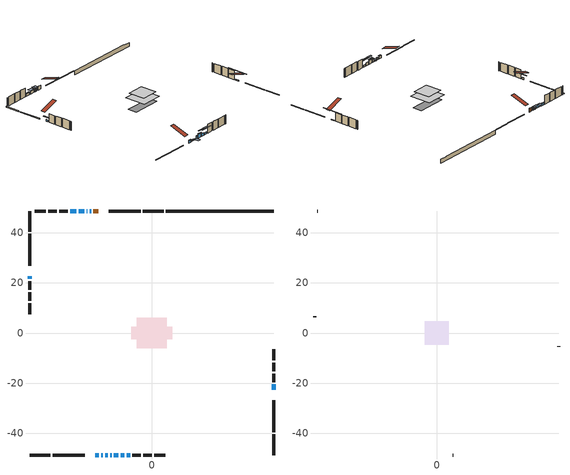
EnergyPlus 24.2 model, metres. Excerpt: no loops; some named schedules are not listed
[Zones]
conditioned space
 floor adiabatic (AdiabaticFloorConstruction): -6.02,-6.02 -6.02,6.02 6.02,6.02 6.02,-6.02 z2.93
 floor foundation (Slab1 construction): -8.21,-2.56 -8.21,2.56 8.21,2.56 8.21,-2.56 z-1.85
 wall outside (RimJoist1 construction): 4.77,48.8 -3.5,48.8 / -48.8,-48.8 -40.53,-48.8 / -48.8,48.8 -48.8,40.53 / 48.8,-48.8 48.8,-40.53 z0.49:0.79
 wall outside (RimJoist2 construction): -4.43,48.8 -17.14,48.8 / -39.6,-48.8 -26.88,-48.8 / -48.8,39.6 -48.8,26.88 / 48.8,-39.6 48.8,-26.88 z0.49:0.79
 wall outside (AdiabaticWallConstruction 1): -21.42,48.8 -23.33,48.8 z0.49:2.52
 wall outside (AdiabaticWallConstruction): -24.26,48.8 -24.82,48.8 / -25.74,48.8 -25.97,48.8 / -16.64,-48.8 -16.08,-48.8 z0.49:2.17; -22.61,-48.8 -21.21,-48.8 z0.49:1.89; -20.28,-48.8 -19.52,-48.8 z0.49:1.33; 48.8,-22.61 48.8,-20.57 / -18.59,-48.8 -17.57,-48.8 z0.49:0.9; -26.9,48.8 -29.26,48.8 z0.49:2.09; -15.16,-48.8 -13.33,-48.8 z0.49:2.52; -12.4,-48.8 -11,-48.8 z0.49:2.01; -10.07,-48.8 -8.68,-48.8 z0.49:1.58; -48.8,22.61 -48.8,21.61 z0.49:1.53; -30.19,48.8 -32.63,48.8 z0.49:1.71
 wall outside (Wall1 construction): -33.56,48.8 -37,48.8 / -7.75,-48.8 -4.3,-48.8 / -48.8,20.68 -48.8,17.24 / 48.8,-19.65 48.8,-16.2 z0.49:5.37
 wall outside (Wall2 construction): -37.93,48.8 -41.39,48.8 / -3.38,-48.8 0.08,-48.8 / -48.8,16.31 -48.8,12.85 / 48.8,-15.27 48.8,-11.81 z0.49:5.37
 wall outside (Wall3 construction): -42.32,48.8 -46.7,48.8 / 1.01,-48.8 5.39,-48.8 / -48.8,11.93 -48.8,7.54 / 48.8,-10.89 48.8,-6.5 z0.49:5.37
 wall foundation (FoundationWall1 construction): 5.7,48.8,-1.85 5.7,48.8,0.49 44.49,48.8,0.49 44.49,48.8,0.2 48.8,48.8,0.2 48.8,48.8,-1.85
 window (WindowConstruction 8): -24.26,48.8 -24.81,48.8 z0.49:2.17
 window (WindowConstruction 6): -22.6,-48.8 -21.21,-48.8 z0.49:1.89
 window (WindowConstruction 7): -20.28,-48.8 -19.52,-48.8 z0.49:1.33
 window (WindowConstruction 11): 48.8,-22.6 48.8,-20.57 z0.49:0.9
 window (WindowConstruction 12): -18.59,-48.8 -17.57,-48.8 z0.49:0.9
 window (WindowConstruction 9): -25.74,48.8 -25.97,48.8 z0.49:2.17
 window (WindowConstruction 10): -16.64,-48.8 -16.09,-48.8 z0.49:2.17
 window (WindowConstruction): -26.9,48.8 -29.26,48.8 z0.49:2.09
 window (WindowConstruction 1): -15.16,-48.8 -13.33,-48.8 z0.49:2.52
 window (WindowConstruction 2): -12.4,-48.8 -11,-48.8 z0.49:2.01
 window (WindowConstruction 3): -10.07,-48.8 -8.68,-48.8 z0.49:1.58
 window (WindowConstruction 4): -48.8,22.6 -48.8,21.61 z0.49:1.53
 window (WindowConstruction 5): -30.19,48.8 -32.63,48.8 z0.49:1.71
 door (Door): -21.42,48.8 -23.33,48.8 z0.49:2.52
 ceiling adiabatic (AdiabaticFloorConstruction): 6.02,-6.02 6.02,6.02 -6.02,6.02 -6.02,-6.02 z2.93
attic - vented
 floor to conditioned space (Floor1 construction Reversed): -4.72,-4.72 -4.72,4.72 4.72,4.72 4.72,-4.72 z5.37
 wall outside (Wall4 construction): -47.63,48.8 -47.87,48.8 / 6.32,-48.8 6.56,-48.8 / -48.8,6.61 -48.8,6.38 / 48.8,-5.57 48.8,-5.34 z0.49:5.37
 roof outside (Roof1 construction): -20.49,48.8,5.37 -20.49,39.61,8.43 -18.07,39.61,8.43 -18.07,48.8,5.37; -23.53,-48.8,5.37 -23.53,-39.61,8.43 -25.95,-39.61,8.43 -25.95,-48.8,5.37; -48.8,23.53,5.37 -39.61,23.53,8.43 -39.61,25.95,8.43 -48.8,25.95,5.37; 48.8,-23.53,5.37 39.61,-23.53,8.43 39.61,-25.95,8.43 48.8,-25.95,5.37
shading: -25.27,48.8 -23.8,48.8 -23.8,50.32 -25.27,50.32 z2.63; -21.06,-48.8 -22.75,-48.8 -22.75,-49.41 -21.06,-49.41 z2.04; -19.37,-48.8 -20.43,-48.8 -20.43,-49.41 -19.37,-49.41 z1.48; 48.8,-15.69 48.8,-27.48 49.09,-27.48 49.09,-15.69 z5.78; -17.27,-48.8 -18.89,-48.8 -18.89,-51.85 -17.27,-51.85 z1.19; -26.43,48.8 -25.28,48.8 -25.28,50.32 -26.43,50.32 z2.63; -15.99,-48.8 -16.74,-48.8 -16.74,-48.88 -15.99,-48.88 z2.27; -29.56,48.8 -26.6,48.8 -26.6,50.32 -29.56,50.32 z2.39; -12.95,-48.8 -15.54,-48.8 -15.54,-49.26 -12.95,-49.26 z2.9; -8.41,-48.8 -14.99,-48.8 -14.99,-49.41 -8.41,-49.41 z4.6; -6.09,-48.8 -12.66,-48.8 -12.66,-49.41 -6.09,-49.41 z4.17; -48.8,20.09 -48.8,24.13 -49.26,24.13 -49.26,20.09 z3.05; -32.81,48.8 -30.01,48.8 -30.01,49.41 -32.81,49.41 z1.89
[Building]
Building 1: Terrain=Suburbs
[Site:Location]
Montreal Intl AP_QC: Latitude {deg}=45.47; Longitude {deg}=-73.74; Time Zone {hr}=-5; Elevation {m}=36; Keep Site Location Information=Yes
[Site:GroundTemperature:Shallow]
2.07863, -0.316383, -0.508184, 0.628371, 5.19101, 9.73239, 13.6695, 16.1636, 16.3755, 14.347, 10.5102, 6.10817
[Site:WaterMainsTemperature]
Calculation Method=Schedule; Temperature Schedule=mains temperature schedule
[Material] Roughness=Rough; Thermal Absorptance=0.9
Name | Thickness {m} | Conductivity {W/m-K} | Density {kg/m3} | Specific Heat {J/kg-K} | Solar Absorptance | Visible Absorptance
asphalt or fiberglass shingles | 0.00635 | 0.162714 | 1121.4 | 1465.45 | 0.4 | 0.4
ceiling loosefill ins | 0.169333 | 0.0480833 | 16.02 | 1046.75 | 0.7 | 0.7
ceiling stud and cavity | 0.1397 | 0.108384 | 65.682 | 1177.47 | 0.7 | 0.7
concrete 4.0 in. | 0.1016 | 1.803125 | 2242.8 | 837.4 | 0.7 | 0.7
concrete 8.0 in. | 0.2032 | 1.803125 | 2242.8 | 837.4 | 0.7 | 0.7
door material | 0.04445 | 0.053851 | 512.64 | 1214.23 | 0.7 | 0.7
exterior vertical ins | 0.0460229 | 0.029427 | 32.04 | 1214.23 | 0.7 | 0.7
floor covering | 0.0127 | 0.0433444 | 54.468 | 1339.84 | 0.6 | 0.6
floor rigid ins; wall rigid ins 1 | 0.512978 | 0.029427 | 32.04 | 1214.23 | 0.7 | 0.7
floor stud and cavity | 0.1397 | 1.75129 | 37.0049 | 1207.88 | 0.7 | 0.7
furniture material conditioned space 1 | 0.1524 | 0.115458 | 640.8 | 1214.23 | 0.6 | 0.6
gypsum board | 0.0127 | 0.160291 | 801 | 837.4 | 0.6 | 0.6
gypsum board 1 | 0.0127 | 0.160291 | 801 | 837.4 | 0.7 | 0.7
osb sheathing 0.5 in. | 0.0127 | 0.115458 | 512.64 | 1214.23 | 0.7 | 0.7
osb sheathing 0.75 in. | 0.01905 | 0.115458 | 512.64 | 1214.23 | 0.7 | 0.7
osb sheathing 2.0 in. | 0.0508 | 0.115458 | 512.64 | 1214.23 | 0.7 | 0.7
rim joist rigid ins; wall rigid ins | 0.051816 | 0.029427 | 32.04 | 1214.23 | 0.7 | 0.7
rim joist stud and cavity | 0.0508 | 0.0451784 | 125.044 | 1163.47 | 0.6 | 0.6
rim joist stud and cavity 1 | 0.0508 | 0.254006 | 125.044 | 1163.47 | 0.6 | 0.6
wall stud and cavity | 0.1397 | 0.17323 | 139.0536 | 1170.24 | 0.7 | 0.7
wall stud and cavity 1 | 0.1397 | 0.227335 | 139.0536 | 1170.24 | 0.7 | 0.7
wall stud and cavity 2 | 0.1397 | 0.252675 | 139.0536 | 1170.24 | 0.7 | 0.7
wall stud and cavity 3 | 0.0889 | 6.9971 | 50.32683 | 1063.81 | 0.6 | 0.6
wall stud and cavity 4 | 0.0889 | 0.380278 | 52.3479 | 1209.89 | 0.7 | 0.7
wall stud and cavity 5 | 0.0889 | 0.391764 | 83.0341 | 1211.67 | 0.7 | 0.7
wood siding | 0.0254 | 0.102417 | 544.68 | 1172.36 | 0.4 | 0.4
wood siding 1 | 0.00254 | 0.102417 | 544.68 | 1172.36 | 0.4 | 0.4
wood siding 2; wood siding 3; wood siding 4 | 0.0254 | 0.102417 | 544.68 | 1172.36 | 0.7 | 0.7
[WindowMaterial:SimpleGlazingSystem]
Name | U-Factor {W/m2-K} | Solar Heat Gain Coefficient
WindowMaterial | 2.17978 | 0.65
WindowMaterial 1 | 2.55169 | 0.56
WindowMaterial 10 | 2.03216 | 0.58
WindowMaterial 11 | 3.12517 | 0.41
WindowMaterial 2 | 2.04067 | 0.58
WindowMaterial 3 | 2.0702 | 0.56
WindowMaterial 4 | 2.10711 | 0.53
WindowMaterial 5 | 3.09565 | 0.56
WindowMaterial 6 | 3.08543 | 0.59
WindowMaterial 7 | 3.12687 | 0.48
WindowMaterial 8 | 2.86625 | 0.58
WindowMaterial 9 | 3.068959 | 0.45
[Construction]
AdiabaticFloorConstruction: floor stud and cavity, floor rigid ins, osb sheathing 0.75 in., floor covering
AdiabaticWallConstruction: wood siding 3, wall rigid ins 1, wall stud and cavity 4, gypsum board
AdiabaticWallConstruction 1: wood siding 4, wall rigid ins 1, wall stud and cavity 4, gypsum board
Door: door material
Floor1 construction Reversed: gypsum board, ceiling stud and cavity, ceiling loosefill ins
FoundationWall1 construction: concrete 8.0 in., gypsum board 1
furniture construction conditioned space 1: furniture material conditioned space 1
PartitionWallConstruction: gypsum board, wall stud and cavity 5, gypsum board
RimJoist1 construction: wood siding 2, osb sheathing 2.0 in., rim joist stud and cavity
RimJoist2 construction: wood siding 2, rim joist rigid ins, osb sheathing 2.0 in., rim joist stud and cavity 1
Roof1 construction: asphalt or fiberglass shingles
Slab1 construction: concrete 4.0 in.
Wall1 construction: wood siding, wall rigid ins, osb sheathing 0.5 in., wall stud and cavity, gypsum board
Wall2 construction: wood siding, wall rigid ins, osb sheathing 0.5 in., wall stud and cavity 1, gypsum board
Wall3 construction: wood siding, wall rigid ins, osb sheathing 0.5 in., wall stud and cavity 2, gypsum board
Wall4 construction: wood siding 1, wall stud and cavity 3
WindowConstruction: WindowMaterial
WindowConstruction 1: WindowMaterial 1
WindowConstruction 10: WindowMaterial 10
WindowConstruction 11; WindowConstruction 12: WindowMaterial 11
WindowConstruction 2: WindowMaterial 2
WindowConstruction 3: WindowMaterial 3
WindowConstruction 4: WindowMaterial 4
WindowConstruction 5: WindowMaterial 5
WindowConstruction 6: WindowMaterial 6
WindowConstruction 7: WindowMaterial 7
WindowConstruction 8: WindowMaterial 8
WindowConstruction 9: WindowMaterial 9
[Zone] Multiplier=1; Part of Total Floor Area=Yes
Name | Volume {m3}
attic - vented | 44.2223
conditioned space | 548.4
[Space]
Name | Zone | Volume {m3}
attic - vented 1 | attic - vented | 44.2223
conditioned space 1 | conditioned space | 548.4
[ZoneInfiltration:EffectiveLeakageArea]
infil attic - vented 1: Zone or Space=attic - vented 1; Schedule=Always On Discrete; Effective Air Leakage Area {cm2}=3558.4; Stack Coefficient=0.000552065; Wind Coefficient=1.58751e-05
[ZoneMixing]
whole house fan mix: Zone or Space=attic - vented; Schedule=Always On Continuous; Design Flow Rate Calculation Method=Flow/Zone; Design Flow Rate {m3/s}=0; Source Zone or Space=conditioned space
[SurfaceProperty:ExposedFoundationPerimeter]
Slab1: Exposed Perimeter Calculation Method=TotalExposedPerimeter; Total Exposed Perimeter {m}=43.098
[InternalMass] Zone or ZoneList=conditioned space; Space or SpaceList=conditioned space 1
Name | Construction | Surface Area {m2}
furniture mass conditioned space 1 | furniture construction conditioned space 1 | 91.5998
partition wall mass | PartitionWallConstruction | 228.999
[Lights]
interior lighting: Zone or ZoneList or Space or SpaceList=conditioned space 1; Schedule=interior lighting schedule; Design Level Calculation Method=LightingLevel; Lighting Level {W}=343.2; Return Air Fraction=0; Fraction Radiant=0.6; Fraction Visible=0.2; Fraction Replaceable=1
[People]
occupants: Zone or ZoneList or Space or SpaceList=conditioned space 1; Number of People Schedule=occupants schedule; Number of People Calculation Method=People; Number of People=3; Fraction Radiant=0.314171; Sensible Heat Fraction=0.56303; Activity Level Schedule=occupants activity schedule; Carbon Dioxide Generation Rate {m3/s-W}=0; Enable ASHRAE 55 Comfort Warnings=No; Mean Radiant Temperature Calculation Type=EnclosureAveraged
[ElectricEquipment] Zone or ZoneList or Space or SpaceList=conditioned space 1; Design Level Calculation Method=EquipmentLevel
Name | Schedule | Design Level {W} | Fraction Latent | Fraction Radiant | Fraction Lost
clothes dryer | clothes dryer schedule | 140.772 | 0.015 | 0.081 | 0.85
clothes washer | clothes washer schedule | 32.1985 | 0.03 | 0.162 | 0.7
cooking range | cooking range schedule | 215.147 | 0.08 | 0.432 | 0.2
dishwasher | dishwasher schedule | 66.8632 | 0.3 | 0.18 | 0.4
fridge | fridge schedule | 72.9452 | 0 | 0.6 | 0
mech vent bath fan 0 | mech vent bath fan 0 schedule | 50.2 | 0 | 0 | 1
mech vent house fan | mech vent house fan schedule | 21.57 | 0 | 0 | 0.5
mech vent house fan cfis | mech vent house fan cfis schedule | 0 | 0 | 0 | 0
mech vent range fan 0 | mech vent range fan 0 schedule | 57 | 0 | 0 | 1
misc plug loads | misc plug loads schedule | 494.7 | 0.045 | 0.513 | 0.1
whole house fan | Always On Discrete | 0 | 0 | 0 | 1
[OtherEquipment] Zone or ZoneList or Space or SpaceList=conditioned space 1; Design Level Calculation Method=EquipmentLevel
Name | Fuel Type | Schedule | Design Level {W} | Fraction Latent | Fraction Radiant | Fraction Lost
clothes dryer 1 | Electricity | clothes dryer schedule | 0 | 0.015 | 0.081 | 0.85
cooking range 1 | Electricity | cooking range schedule | 0 | 0.08 | 0.432 | 0.2
general water use latent | None | general water use schedule | 62.594 | 1 | 0 | 0
general water use sensible | None | general water use schedule | -61.6891 | 0 | 0.6 | 0
mech vent house fan latent load | None | Always On Discrete | 0 | 1 | 0 | 0
mech vent house fan sensible load | None | Always On Discrete | 0 | 0 | 0 | 0
water heater energy adjustment1 | NaturalGas | Always On Discrete | 0.01 | 0 | 0 | 1
[ZoneInfiltration:DesignFlowRate] Zone or ZoneList or Space or SpaceList=conditioned space 1; Schedule=Always On Discrete; Design Flow Rate Calculation Method=Flow/Zone; Design Flow Rate {m3/s}=0
infil flow; natural vent flow; whole house fan flow
[Foundation:Kiva]
Foundation Kiva 1: Initial Indoor Air Temperature {C}=18; Wall Height Above Grade {m}=0.489996; Wall Depth Below Slab {m}=0.2032; Custom Block Material Name 1=exterior vertical ins; Custom Block Depth 1 {m}=2.34001; Custom Block X Position 1 {m}=0.2159; Custom Block Z Position 1 {m}=0
[Foundation:Kiva:Settings]
Soil Conductivity {W/m-K}=0.849921; Soil Density {kg/m3}=1842.3; Soil Specific Heat {J/kg-K}=418.7; Ground Solar Absorptivity=0.9; Ground Thermal Absorptivity=0.9; Ground Surface Roughness {m}=0.03; Far-Field Width {m}=40; Deep-Ground Boundary Condition=ZeroFlux; Deep-Ground Depth {m}=40; Minimum Cell Dimension {m}=0.2; Maximum Cell Growth Coefficient=3; Simulation Timestep=Timestep
[Exterior:Lights]
exterior lighting: Schedule=exterior lighting schedule; Design Level {W}=75.6
[Schedule:Constant]
Name | Hourly Value
Always On Continuous; mech vent house fan schedule; mech vent house fan cfis schedule; Always On Discrete | 1
occupants activity schedule | 117.228
fridge schedule | 0
[Schedule:Week:Daily]
interior lighting schedule Week Rule - Jan1-Jan27: interior lighting schedule day, interior lighting schedule day, interior lighting schedule day, interior lighting schedule day, interior lighting schedule day, interior lighting schedule day, interior lighting schedule day, interior lighting schedule default day, interior lighting schedule default day, interior lighting schedule default day, interior lighting schedule default day, interior lighting schedule default day
interior lighting schedule Week Rule - Jan28-Feb3: interior lighting schedule day, interior lighting schedule day, interior lighting schedule day, interior lighting schedule day, interior lighting schedule day 1, interior lighting schedule day 1, interior lighting schedule day 1, interior lighting schedule default day, interior lighting schedule default day, interior lighting schedule default day, interior lighting schedule default day, interior lighting schedule default day
interior lighting schedule Week Rule - Feb4-Feb24: interior lighting schedule day 1, interior lighting schedule day 1, interior lighting schedule day 1, interior lighting schedule day 1, interior lighting schedule day 1, interior lighting schedule day 1, interior lighting schedule day 1, interior lighting schedule default day, interior lighting schedule default day, interior lighting schedule default day, interior lighting schedule default day, interior lighting schedule default day
interior lighting schedule Week Rule - Feb25-Mar3: interior lighting schedule day 1, interior lighting schedule day 1, interior lighting schedule day 1, interior lighting schedule day 1, interior lighting schedule day 2, interior lighting schedule day 2, interior lighting schedule day 2, interior lighting schedule default day, interior lighting schedule default day, interior lighting schedule default day, interior lighting schedule default day, interior lighting schedule default day
interior lighting schedule Week Rule - Mar4-Mar31: interior lighting schedule day 2, interior lighting schedule day 2, interior lighting schedule day 2, interior lighting schedule day 2, interior lighting schedule day 2, interior lighting schedule day 2, interior lighting schedule day 2, interior lighting schedule default day, interior lighting schedule default day, interior lighting schedule default day, interior lighting schedule default day, interior lighting schedule default day
interior lighting schedule Week Rule - Apr1-Apr28: interior lighting schedule day 3, interior lighting schedule day 3, interior lighting schedule day 3, interior lighting schedule day 3, interior lighting schedule day 3, interior lighting schedule day 3, interior lighting schedule day 3, interior lighting schedule default day, interior lighting schedule default day, interior lighting schedule default day, interior lighting schedule default day, interior lighting schedule default day
interior lighting schedule Week Rule - Apr29-May5: interior lighting schedule day 3, interior lighting schedule day 3, interior lighting schedule day 4, interior lighting schedule day 4, interior lighting schedule day 4, interior lighting schedule day 4, interior lighting schedule day 4, interior lighting schedule default day, interior lighting schedule default day, interior lighting schedule default day, interior lighting schedule default day, interior lighting schedule default day
interior lighting schedule Week Rule - May6-May26: interior lighting schedule day 4, interior lighting schedule day 4, interior lighting schedule day 4, interior lighting schedule day 4, interior lighting schedule day 4, interior lighting schedule day 4, interior lighting schedule day 4, interior lighting schedule default day, interior lighting schedule default day, interior lighting schedule default day, interior lighting schedule default day, interior lighting schedule default day
interior lighting schedule Week Rule - May27-Jun2: interior lighting schedule day 4, interior lighting schedule day 4, interior lighting schedule day 4, interior lighting schedule day 4, interior lighting schedule day 4, interior lighting schedule day 5, interior lighting schedule day 5, interior lighting schedule default day, interior lighting schedule default day, interior lighting schedule default day, interior lighting schedule default day, interior lighting schedule default day
interior lighting schedule Week Rule - Jun3-Jun30: interior lighting schedule day 5, interior lighting schedule day 5, interior lighting schedule day 5, interior lighting schedule day 5, interior lighting schedule day 5, interior lighting schedule day 5, interior lighting schedule day 5, interior lighting schedule default day, interior lighting schedule default day, interior lighting schedule default day, interior lighting schedule default day, interior lighting schedule default day
interior lighting schedule Week Rule - Jul1-Jul28: interior lighting schedule day 6, interior lighting schedule day 6, interior lighting schedule day 6, interior lighting schedule day 6, interior lighting schedule day 6, interior lighting schedule day 6, interior lighting schedule day 6, interior lighting schedule default day, interior lighting schedule default day, interior lighting schedule default day, interior lighting schedule default day, interior lighting schedule default day
interior lighting schedule Week Rule - Jul29-Aug4: interior lighting schedule day 6, interior lighting schedule day 6, interior lighting schedule day 6, interior lighting schedule day 7, interior lighting schedule day 7, interior lighting schedule day 7, interior lighting schedule day 7, interior lighting schedule default day, interior lighting schedule default day, interior lighting schedule default day, interior lighting schedule default day, interior lighting schedule default day
interior lighting schedule Week Rule - Aug5-Aug25: interior lighting schedule day 7, interior lighting schedule day 7, interior lighting schedule day 7, interior lighting schedule day 7, interior lighting schedule day 7, interior lighting schedule day 7, interior lighting schedule day 7, interior lighting schedule default day, interior lighting schedule default day, interior lighting schedule default day, interior lighting schedule default day, interior lighting schedule default day
interior lighting schedule Week Rule - Aug26-Sep1: interior lighting schedule day 7, interior lighting schedule day 7, interior lighting schedule day 7, interior lighting schedule day 7, interior lighting schedule day 7, interior lighting schedule day 7, interior lighting schedule day 8, interior lighting schedule default day, interior lighting schedule default day, interior lighting schedule default day, interior lighting schedule default day, interior lighting schedule default day
interior lighting schedule Week Rule - Sep2-Sep29: interior lighting schedule day 8, interior lighting schedule day 8, interior lighting schedule day 8, interior lighting schedule day 8, interior lighting schedule day 8, interior lighting schedule day 8, interior lighting schedule day 8, interior lighting schedule default day, interior lighting schedule default day, interior lighting schedule default day, interior lighting schedule default day, interior lighting schedule default day
interior lighting schedule Week Rule - Sep30-Oct6: interior lighting schedule day 8, interior lighting schedule day 9, interior lighting schedule day 9, interior lighting schedule day 9, interior lighting schedule day 9, interior lighting schedule day 9, interior lighting schedule day 9, interior lighting schedule default day, interior lighting schedule default day, interior lighting schedule default day, interior lighting schedule default day, interior lighting schedule default day
interior lighting schedule Week Rule - Oct7-Oct27: interior lighting schedule day 9, interior lighting schedule day 9, interior lighting schedule day 9, interior lighting schedule day 9, interior lighting schedule day 9, interior lighting schedule day 9, interior lighting schedule day 9, interior lighting schedule default day, interior lighting schedule default day, interior lighting schedule default day, interior lighting schedule default day, interior lighting schedule default day
interior lighting schedule Week Rule - Oct28-Nov3: interior lighting schedule day 9, interior lighting schedule day 9, interior lighting schedule day 9, interior lighting schedule day 9, interior lighting schedule day 10, interior lighting schedule day 10, interior lighting schedule day 10, interior lighting schedule default day, interior lighting schedule default day, interior lighting schedule default day, interior lighting schedule default day, interior lighting schedule default day
interior lighting schedule Week Rule - Nov4-Nov24: interior lighting schedule day 10, interior lighting schedule day 10, interior lighting schedule day 10, interior lighting schedule day 10, interior lighting schedule day 10, interior lighting schedule day 10, interior lighting schedule day 10, interior lighting schedule default day, interior lighting schedule default day, interior lighting schedule default day, interior lighting schedule default day, interior lighting schedule default day
interior lighting schedule Week Rule - Nov25-Dec1: interior lighting schedule day 10, interior lighting schedule day 10, interior lighting schedule day 10, interior lighting schedule day 10, interior lighting schedule day 10, interior lighting schedule day 10, interior lighting schedule day 11, interior lighting schedule default day, interior lighting schedule default day, interior lighting schedule default day, interior lighting schedule default day, interior lighting schedule default day
interior lighting schedule Week Rule - Dec2-Dec31: interior lighting schedule day 11, interior lighting schedule day 11, interior lighting schedule day 11, interior lighting schedule day 11, interior lighting schedule day 11, interior lighting schedule day 11, interior lighting schedule day 11, interior lighting schedule default day, interior lighting schedule default day, interior lighting schedule default day, interior lighting schedule default day, interior lighting schedule default day
occupants schedule Week Rule - Jan1-Dec31: occupants schedule day, occupants schedule day, occupants schedule day, occupants schedule day, occupants schedule day, occupants schedule day, occupants schedule day, occupants schedule default day, occupants schedule default day, occupants schedule default day, occupants schedule default day, occupants schedule default day
clothes dryer schedule Week Rule - Jan1-Dec31: clothes dryer schedule day, clothes dryer schedule day, clothes dryer schedule day, clothes dryer schedule day, clothes dryer schedule day, clothes dryer schedule day, clothes dryer schedule day, clothes dryer schedule default day, clothes dryer schedule default day, clothes dryer schedule default day, clothes dryer schedule default day, clothes dryer schedule default day
clothes washer schedule Week Rule - Jan1-Dec31: clothes washer schedule day, clothes washer schedule day, clothes washer schedule day, clothes washer schedule day, clothes washer schedule day, clothes washer schedule day, clothes washer schedule day, clothes washer schedule default day, clothes washer schedule default day, clothes washer schedule default day, clothes washer schedule default day, clothes washer schedule default day
cooking range schedule Week Rule - Jan1-Dec31: cooking range schedule day, cooking range schedule day, cooking range schedule day, cooking range schedule day, cooking range schedule day, cooking range schedule day, cooking range schedule day, cooking range schedule default day, cooking range schedule default day, cooking range schedule default day, cooking range schedule default day, cooking range schedule default day
dishwasher schedule Week Rule - Jan1-Dec31: dishwasher schedule day, dishwasher schedule day, dishwasher schedule day, dishwasher schedule day, dishwasher schedule day, dishwasher schedule day, dishwasher schedule day, dishwasher schedule default day, dishwasher schedule default day, dishwasher schedule default day, dishwasher schedule default day, dishwasher schedule default day
mech vent bath fan 0 schedule Week Rule - Jan1-Dec31: mech vent bath fan 0 schedule day, mech vent bath fan 0 schedule day, mech vent bath fan 0 schedule day, mech vent bath fan 0 schedule day, mech vent bath fan 0 schedule day, mech vent bath fan 0 schedule day, mech vent bath fan 0 schedule day, mech vent bath fan 0 schedule default day, mech vent bath fan 0 schedule default day, mech vent bath fan 0 schedule default day, mech vent bath fan 0 schedule default day, mech vent bath fan 0 schedule default day
mech vent range fan 0 schedule Week Rule - Jan1-Dec31: mech vent range fan 0 schedule day, mech vent range fan 0 schedule day, mech vent range fan 0 schedule day, mech vent range fan 0 schedule day, mech vent range fan 0 schedule day, mech vent range fan 0 schedule day, mech vent range fan 0 schedule day, mech vent range fan 0 schedule default day, mech vent range fan 0 schedule default day, mech vent range fan 0 schedule default day, mech vent range fan 0 schedule default day, mech vent range fan 0 schedule default day
misc plug loads schedule Week Rule - Jan1-Dec31: misc plug loads schedule day, misc plug loads schedule day, misc plug loads schedule day, misc plug loads schedule day, misc plug loads schedule day, misc plug loads schedule day, misc plug loads schedule day, misc plug loads schedule default day, misc plug loads schedule default day, misc plug loads schedule default day, misc plug loads schedule default day, misc plug loads schedule default day
general water use schedule Week Rule - Jan1-Dec31: general water use schedule day, general water use schedule day, general water use schedule day, general water use schedule day, general water use schedule day, general water use schedule day, general water use schedule day, general water use schedule default day, general water use schedule default day, general water use schedule default day, general water use schedule default day, general water use schedule default day
exterior lighting schedule Week Rule - Jan1-Jan27: exterior lighting schedule day, exterior lighting schedule day, exterior lighting schedule day, exterior lighting schedule day, exterior lighting schedule day, exterior lighting schedule day, exterior lighting schedule day, exterior lighting schedule default day, exterior lighting schedule default day, exterior lighting schedule default day, exterior lighting schedule default day, exterior lighting schedule default day
exterior lighting schedule Week Rule - Jan28-Feb3: exterior lighting schedule day, exterior lighting schedule day, exterior lighting schedule day, exterior lighting schedule day, exterior lighting schedule day 1, exterior lighting schedule day 1, exterior lighting schedule day 1, exterior lighting schedule default day, exterior lighting schedule default day, exterior lighting schedule default day, exterior lighting schedule default day, exterior lighting schedule default day
exterior lighting schedule Week Rule - Feb4-Feb24: exterior lighting schedule day 1, exterior lighting schedule day 1, exterior lighting schedule day 1, exterior lighting schedule day 1, exterior lighting schedule day 1, exterior lighting schedule day 1, exterior lighting schedule day 1, exterior lighting schedule default day, exterior lighting schedule default day, exterior lighting schedule default day, exterior lighting schedule default day, exterior lighting schedule default day
exterior lighting schedule Week Rule - Feb25-Mar3: exterior lighting schedule day 1, exterior lighting schedule day 1, exterior lighting schedule day 1, exterior lighting schedule day 1, exterior lighting schedule day 2, exterior lighting schedule day 2, exterior lighting schedule day 2, exterior lighting schedule default day, exterior lighting schedule default day, exterior lighting schedule default day, exterior lighting schedule default day, exterior lighting schedule default day
exterior lighting schedule Week Rule - Mar4-Mar31: exterior lighting schedule day 2, exterior lighting schedule day 2, exterior lighting schedule day 2, exterior lighting schedule day 2, exterior lighting schedule day 2, exterior lighting schedule day 2, exterior lighting schedule day 2, exterior lighting schedule default day, exterior lighting schedule default day, exterior lighting schedule default day, exterior lighting schedule default day, exterior lighting schedule default day
exterior lighting schedule Week Rule - Apr1-Apr28: exterior lighting schedule day 3, exterior lighting schedule day 3, exterior lighting schedule day 3, exterior lighting schedule day 3, exterior lighting schedule day 3, exterior lighting schedule day 3, exterior lighting schedule day 3, exterior lighting schedule default day, exterior lighting schedule default day, exterior lighting schedule default day, exterior lighting schedule default day, exterior lighting schedule default day
exterior lighting schedule Week Rule - Apr29-May5: exterior lighting schedule day 3, exterior lighting schedule day 3, exterior lighting schedule day 4, exterior lighting schedule day 4, exterior lighting schedule day 4, exterior lighting schedule day 4, exterior lighting schedule day 4, exterior lighting schedule default day, exterior lighting schedule default day, exterior lighting schedule default day, exterior lighting schedule default day, exterior lighting schedule default day
exterior lighting schedule Week Rule - May6-May26: exterior lighting schedule day 4, exterior lighting schedule day 4, exterior lighting schedule day 4, exterior lighting schedule day 4, exterior lighting schedule day 4, exterior lighting schedule day 4, exterior lighting schedule day 4, exterior lighting schedule default day, exterior lighting schedule default day, exterior lighting schedule default day, exterior lighting schedule default day, exterior lighting schedule default day
exterior lighting schedule Week Rule - May27-Jun2: exterior lighting schedule day 4, exterior lighting schedule day 4, exterior lighting schedule day 4, exterior lighting schedule day 4, exterior lighting schedule day 4, exterior lighting schedule day 5, exterior lighting schedule day 5, exterior lighting schedule default day, exterior lighting schedule default day, exterior lighting schedule default day, exterior lighting schedule default day, exterior lighting schedule default day
exterior lighting schedule Week Rule - Jun3-Jun30: exterior lighting schedule day 5, exterior lighting schedule day 5, exterior lighting schedule day 5, exterior lighting schedule day 5, exterior lighting schedule day 5, exterior lighting schedule day 5, exterior lighting schedule day 5, exterior lighting schedule default day, exterior lighting schedule default day, exterior lighting schedule default day, exterior lighting schedule default day, exterior lighting schedule default day
exterior lighting schedule Week Rule - Jul1-Jul28: exterior lighting schedule day 6, exterior lighting schedule day 6, exterior lighting schedule day 6, exterior lighting schedule day 6, exterior lighting schedule day 6, exterior lighting schedule day 6, exterior lighting schedule day 6, exterior lighting schedule default day, exterior lighting schedule default day, exterior lighting schedule default day, exterior lighting schedule default day, exterior lighting schedule default day
exterior lighting schedule Week Rule - Jul29-Aug4: exterior lighting schedule day 6, exterior lighting schedule day 6, exterior lighting schedule day 6, exterior lighting schedule day 7, exterior lighting schedule day 7, exterior lighting schedule day 7, exterior lighting schedule day 7, exterior lighting schedule default day, exterior lighting schedule default day, exterior lighting schedule default day, exterior lighting schedule default day, exterior lighting schedule default day
exterior lighting schedule Week Rule - Aug5-Aug25: exterior lighting schedule day 7, exterior lighting schedule day 7, exterior lighting schedule day 7, exterior lighting schedule day 7, exterior lighting schedule day 7, exterior lighting schedule day 7, exterior lighting schedule day 7, exterior lighting schedule default day, exterior lighting schedule default day, exterior lighting schedule default day, exterior lighting schedule default day, exterior lighting schedule default day
exterior lighting schedule Week Rule - Aug26-Sep1: exterior lighting schedule day 7, exterior lighting schedule day 7, exterior lighting schedule day 7, exterior lighting schedule day 7, exterior lighting schedule day 7, exterior lighting schedule day 7, exterior lighting schedule day 8, exterior lighting schedule default day, exterior lighting schedule default day, exterior lighting schedule default day, exterior lighting schedule default day, exterior lighting schedule default day
exterior lighting schedule Week Rule - Sep2-Sep29: exterior lighting schedule day 8, exterior lighting schedule day 8, exterior lighting schedule day 8, exterior lighting schedule day 8, exterior lighting schedule day 8, exterior lighting schedule day 8, exterior lighting schedule day 8, exterior lighting schedule default day, exterior lighting schedule default day, exterior lighting schedule default day, exterior lighting schedule default day, exterior lighting schedule default day
exterior lighting schedule Week Rule - Sep30-Oct6: exterior lighting schedule day 8, exterior lighting schedule day 9, exterior lighting schedule day 9, exterior lighting schedule day 9, exterior lighting schedule day 9, exterior lighting schedule day 9, exterior lighting schedule day 9, exterior lighting schedule default day, exterior lighting schedule default day, exterior lighting schedule default day, exterior lighting schedule default day, exterior lighting schedule default day
[Schedule:Year]
interior lighting schedule: interior lighting schedule Week Rule - Jan1-Jan27, 1, 1, 1, 27, interior lighting schedule Week Rule - Jan28-Feb3, 1, 28, 2, 3, interior lighting schedule Week Rule - Feb4-Feb24, 2, 4, 2, 24, interior lighting schedule Week Rule - Feb25-Mar3, 2, 25, 3, 3, interior lighting schedule Week Rule - Mar4-Mar31, 3, 4, 3, 31, interior lighting schedule Week Rule - Apr1-Apr28, 4, 1, 4, 28, interior lighting schedule Week Rule - Apr29-May5, 4, 29, 5, 5, interior lighting schedule Week Rule - May6-May26, 5, 6, 5, 26, interior lighting schedule Week Rule - May27-Jun2, 5, 27, 6, 2, interior lighting schedule Week Rule - Jun3-Jun30, 6, 3, 6, 30, interior lighting schedule Week Rule - Jul1-Jul28, 7, 1, 7, 28, interior lighting schedule Week Rule - Jul29-Aug4, 7, 29, 8, 4, interior lighting schedule Week Rule - Aug5-Aug25, 8, 5, 8, 25, interior lighting schedule Week Rule - Aug26-Sep1, 8, 26, 9, 1, interior lighting schedule Week Rule - Sep2-Sep29, 9, 2, 9, 29, interior lighting schedule Week Rule - Sep30-Oct6, 9, 30, 10, 6, interior lighting schedule Week Rule - Oct7-Oct27, 10, 7, 10, 27, interior lighting schedule Week Rule - Oct28-Nov3, 10, 28, 11, 3, interior lighting schedule Week Rule - Nov4-Nov24, 11, 4, 11, 24, interior lighting schedule Week Rule - Nov25-Dec1, 11, 25, 12, 1, interior lighting schedule Week Rule - Dec2-Dec31, 12, 2, 12, 31
occupants schedule: occupants schedule Week Rule - Jan1-Dec31, 1, 1, 12, 31
clothes dryer schedule: clothes dryer schedule Week Rule - Jan1-Dec31, 1, 1, 12, 31
clothes washer schedule: clothes washer schedule Week Rule - Jan1-Dec31, 1, 1, 12, 31
cooking range schedule: cooking range schedule Week Rule - Jan1-Dec31, 1, 1, 12, 31
dishwasher schedule: dishwasher schedule Week Rule - Jan1-Dec31, 1, 1, 12, 31
mech vent bath fan 0 schedule: mech vent bath fan 0 schedule Week Rule - Jan1-Dec31, 1, 1, 12, 31
mech vent range fan 0 schedule: mech vent range fan 0 schedule Week Rule - Jan1-Dec31, 1, 1, 12, 31
misc plug loads schedule: misc plug loads schedule Week Rule - Jan1-Dec31, 1, 1, 12, 31
general water use schedule: general water use schedule Week Rule - Jan1-Dec31, 1, 1, 12, 31
exterior lighting schedule: exterior lighting schedule Week Rule - Jan1-Jan27, 1, 1, 1, 27, exterior lighting schedule Week Rule - Jan28-Feb3, 1, 28, 2, 3, exterior lighting schedule Week Rule - Feb4-Feb24, 2, 4, 2, 24, exterior lighting schedule Week Rule - Feb25-Mar3, 2, 25, 3, 3, exterior lighting schedule Week Rule - Mar4-Mar31, 3, 4, 3, 31, exterior lighting schedule Week Rule - Apr1-Apr28, 4, 1, 4, 28, exterior lighting schedule Week Rule - Apr29-May5, 4, 29, 5, 5, exterior lighting schedule Week Rule - May6-May26, 5, 6, 5, 26, exterior lighting schedule Week Rule - May27-Jun2, 5, 27, 6, 2, exterior lighting schedule Week Rule - Jun3-Jun30, 6, 3, 6, 30, exterior lighting schedule Week Rule - Jul1-Jul28, 7, 1, 7, 28, exterior lighting schedule Week Rule - Jul29-Aug4, 7, 29, 8, 4, exterior lighting schedule Week Rule - Aug5-Aug25, 8, 5, 8, 25, exterior lighting schedule Week Rule - Aug26-Sep1, 8, 26, 9, 1, exterior lighting schedule Week Rule - Sep2-Sep29, 9, 2, 9, 29, exterior lighting schedule Week Rule - Sep30-Oct6, 9, 30, 10, 6, exterior lighting schedule Week Rule - Oct7-Oct27, 10, 7, 10, 27, exterior lighting schedule Week Rule - Oct28-Nov3, 10, 28, 11, 3, exterior lighting schedule Week Rule - Nov4-Nov24, 11, 4, 11, 24, exterior lighting schedule Week Rule - Nov25-Dec1, 11, 25, 12, 1, exterior lighting schedule Week Rule - Dec2-Dec31, 12, 2, 12, 31
[Schedule:Compact]
mains temperature schedule: Through: 01/01, For: AllDays, Until: 24:00, 6.56833, Through: 01/02, For: AllDays, Until: 24:00, 6.48722, Through: 01/03, For: AllDays, Until: 24:00, 6.40722, Through: 01/04, For: AllDays, Until: 24:00, 6.32889, Through: 01/05, For: AllDays, Until: 24:00, 6.25167, Through: 01/06, For: AllDays, Until: 24:00, 6.17611, Through: 01/07, For: AllDays, Until: 24:00, 6.10222, Through: 01/08, For: AllDays, Until: 24:00, 6.02944, Through: 01/09, For: AllDays, Until: 24:00, 5.95833, Through: 01/10, For: AllDays, Until: 24:00, 5.88889, Through: 01/11, For: AllDays, Until: 24:00, 5.82056, Through: 01/12, For: AllDays, Until: 24:00, 5.75444, Through: 01/13, For: AllDays, Until: 24:00, 5.68944, Through: 01/14, For: AllDays, Until: 24:00, 5.62611, Through: 01/15, For: AllDays, Until: 24:00, 5.56444, Through: 01/16, For: AllDays, Until: 24:00, 5.50444, Through: 01/17, For: AllDays, Until: 24:00, 5.44611, Through: 01/18, For: AllDays, Until: 24:00, 5.38944, Through: 01/19, For: AllDays, Until: 24:00, 5.33389, Through: 01/20, For: AllDays, Until: 24:00, 5.28111, Through: 01/21, For: AllDays, Until: 24:00, 5.22944, Through: 01/22, For: AllDays, Until: 24:00, 5.17944, Through: 01/23, For: AllDays, Until: 24:00, 5.13111, Through: 01/24, For: AllDays, Until: 24:00, 5.085, Through: 01/25, For: AllDays, Until: 24:00, 5.04056, Through: 01/26, For: AllDays, Until: 24:00, 4.99778, Through: 01/27, For: AllDays, Until: 24:00, 4.95667, Through: 01/28, For: AllDays, Until: 24:00, 4.91778, Through: 01/29, For: AllDays, Until: 24:00, 4.88056, Through: 01/30, For: AllDays, Until: 24:00, 4.845, Through: 01/31, For: AllDays, Until: 24:00, 4.81167, Through: 02/01, For: AllDays, Until: 24:00, 4.77944, Through: 02/02, For: AllDays, Until: 24:00, 4.75, Through: 02/03, For: AllDays, Until: 24:00, 4.72167, Through: 02/04, For: AllDays, Until: 24:00, 4.69611, Through: 02/05, For: AllDays, Until: 24:00, 4.67167, Through: 02/06, For: AllDays, Until: 24:00, 4.64944, Through: 02/07, For: AllDays, Until: 24:00, 4.62889, Through: 02/08, For: AllDays, Until: 24:00, 4.61056, Through: 02/09, For: AllDays, Until: 24:00, 4.59389, Through: 02/10, For: AllDays, Until: 24:00, 4.57944, Through: 02/11, For: AllDays, Until: 24:00, 4.56667, Through: 02/12, For: AllDays, Until: 24:00, 4.55611, Through: 02/13, For: AllDays, Until: 24:00, 4.54722, Through: 02/14, For: AllDays, Until: 24:00, 4.54056, Through: 02/15, For: AllDays, Until: 24:00, 4.53556, Through: 02/16, For: AllDays, Until: 24:00, 4.53278, Through: 02/17, For: AllDays, Until: 24:00, 4.53167, Through: 02/18, For: AllDays, Until: 24:00, 4.53278, Through: 02/19, For: AllDays, Until: 24:00, 4.53556, Through: 02/20, For: AllDays, Until: 24:00, 4.54056, Through: 02/21, For: AllDays, Until: 24:00, 4.54722, Through: 02/22, For: AllDays, Until: 24:00, 4.55611, Through: 02/23, For: AllDays, Until: 24:00, 4.56667, Through: 02/24, For: AllDays, Until: 24:00, 4.57944, Through: 02/25, For: AllDays, Until: 24:00, 4.59389, Through: 02/26, For: AllDays, Until: 24:00, 4.61056, Through: 02/27, For: AllDays, Until: 24:00, 4.62889, Through: 02/28, For: AllDays, Until: 24:00, 4.64889, Through: 03/01, For: AllDays, Until: 24:00, 4.67111, Through: 03/02, For: AllDays, Until: 24:00, 4.69556, Through: 03/03, For: AllDays, Until: 24:00, 4.72167, Through: 03/04, For: AllDays, Until: 24:00, 4.74944, Through: 03/05, For: AllDays, Until: 24:00, 4.77944, Through: 03/06, For: AllDays, Until: 24:00, 4.81111, Through: 03/07, For: AllDays, Until: 24:00, 4.84444, Through: 03/08, For: AllDays, Until: 24:00, 4.88, Through: 03/09, For: AllDays, Until: 24:00, 4.91722, Through: 03/10, For: AllDays, Until: 24:00, 4.95611, Through: 03/11, For: AllDays, Until: 24:00, 4.99722, Through: 03/12, For: AllDays, Until: 24:00, 5.04, Through: 03/13, For: AllDays, Until: 24:00, 5.08444, Through: 03/14, For: AllDays, Until: 24:00, 5.13056, Through: 03/15, For: AllDays, Until: 24:00, 5.17889, Through: 03/16, For: AllDays, Until: 24:00, 5.22833, Through: 03/17, For: AllDays, Until: 24:00, 5.28, Through: 03/18, For: AllDays, Until: 24:00, 5.33333, Through: 03/19, For: AllDays, Until: 24:00, 5.38833, Through: 03/20, For: AllDays, Until: 24:00, 5.445, Through: 03/21, For: AllDays, Until: 24:00, 5.50333, Through: 03/22, For: AllDays, Until: 24:00, 5.56333, Through: 03/23, For: AllDays, Until: 24:00, 5.625, Through: 03/24, For: AllDays, Until: 24:00, 5.68833, Through: 03/25, For: AllDays, Until: 24:00, 5.75333, Through: 03/26, For: AllDays, Until: 24:00, 5.81944, Through: 03/27, For: AllDays, Until: 24:00, 5.88778, Through: 03/28, For: AllDays, Until: 24:00, 5.95722, Through: 03/29, For: AllDays, Until: 24:00, 6.02833, Through: 03/30, For: AllDays, Until: 24:00, 6.10111, Through: 03/31, For: AllDays, Until: 24:00, 6.175, Through: 04/01, For: AllDays, Until: 24:00, 6.25056, Through: 04/02, For: AllDays, Until: 24:00, 6.32778, Through: 04/03, For: AllDays, Until: 24:00, 6.40611, Through: 04/04, For: AllDays, Until: 24:00, 6.48556, Through: 04/05, For: AllDays, Until: 24:00, 6.56722, Through: 04/06, For: AllDays, Until: 24:00, 6.64944, Through: 04/07, For: AllDays, Until: 24:00, 6.73333, Through: 04/08, For: AllDays, Until: 24:00, 6.81833, Through: 04/09, For: AllDays, Until: 24:00, 6.905, Through: 04/10, For: AllDays, Until: 24:00, 6.99278, Through: 04/11, For: AllDays, Until: 24:00, 7.08111, Through: 04/12, For: AllDays, Until: 24:00, 7.17167, Through: 04/13, For: AllDays, Until: 24:00, 7.26278, Through: 04/14, For: AllDays, Until: 24:00, 7.355, Through: 04/15, For: AllDays, Until: 24:00, 7.44833, Through: 04/16, For: AllDays, Until: 24:00, 7.54278, Through: 04/17, For: AllDays, Until: 24:00, 7.63889, Through: 04/18, For: AllDays, Until: 24:00, 7.735, Through: 04/19, For: AllDays, Until: 24:00, 7.83278, Through: 04/20, For: AllDays, Until: 24:00, 7.93167, Through: 04/21, For: AllDays, Until: 24:00, 8.03111, Through: 04/22, For: AllDays, Until: 24:00, 8.13167, Through: 04/23, For: AllDays, Until: 24:00, 8.23278, Through: 04/24, For: AllDays, Until: 24:00, 8.335, Through: 04/25, For: AllDays, Until: 24:00, 8.43778, Through: 04/26, For: AllDays, Until: 24:00, 8.54167, Through: 04/27, For: AllDays, Until: 24:00, 8.64611, Through: 04/28, For: AllDays, Until: 24:00, 8.75167, Through: 04/29, For: AllDays, Until: 24:00, 8.85778, Through: 04/30, For: AllDays, Until: 24:00, 8.96444, Through: 05/01, For: AllDays, Until: 24:00, 9.07167, Through: 05/02, For: AllDays, Until: 24:00, 9.17944, Through: 05/03, For: AllDays, Until: 24:00, 9.28778, Through: 05/04, For: AllDays, Until: 24:00, 9.39667, Through: 05/05, For: AllDays, Until: 24:00, 9.50667, Through: 05/06, For: AllDays, Until: 24:00, 9.61667, Through: 05/07, For: AllDays, Until: 24:00, 9.72667, Through: 05/08, For: AllDays, Until: 24:00, 9.83778, Through: 05/09, For: AllDays, Until: 24:00, 9.94889, Through: 05/10, For: AllDays, Until: 24:00, 10.0606, Through: 05/11, For: AllDays, Until: 24:00, 10.1722, Through: 05/12, For: AllDays, Until: 24:00, 10.2844, Through: 05/13, For: AllDays, Until: 24:00, 10.3967, Through: 05/14, For: AllDays, Until: 24:00, 10.5094, Through: 05/15, For: AllDays, Until: 24:00, 10.6222, Through: 05/16, For: AllDays, Until: 24:00, 10.735, Through: 05/17, For: AllDays, Until: 24:00, 10.8478, Through: 05/18, For: AllDays, Until: 24:00, 10.9611, Through: 05/19, For: AllDays, Until: 24:00, 11.0744, Through: 05/20, For: AllDays, Until: 24:00, 11.1872, Through: 05/21, For: AllDays, Until: 24:00, 11.3006, Through: 05/22, For: AllDays, Until: 24:00, 11.4133, Through: 05/23, For: AllDays, Until: 24:00, 11.5267, Through: 05/24, For: AllDays, Until: 24:00, 11.6394, Through: 05/25, For: AllDays, Until: 24:00, 11.7522, Through: 05/26, For: AllDays, Until: 24:00, 11.8644, Through: 05/27, For: AllDays, Until: 24:00, 11.9767, Through: 05/28, For: AllDays, Until: 24:00, 12.0889, Through: 05/29, For: AllDays, Until: 24:00, 12.2006, Through: 05/30, For: AllDays, Until: 24:00, 12.3122, Through: 05/31, For: AllDays, Until: 24:00, 12.4228, Through: 06/01, For: AllDays, Until: 24:00, 12.5339, Through: 06/02, For: AllDays, Until: 24:00, 12.6439, Through: 06/03, For: AllDays, Until: 24:00, 12.7539, Through: 06/04, For: AllDays, Until: 24:00, 12.8628, Through: 06/05, For: AllDays, Until: 24:00, 12.9717, Through: 06/06, For: AllDays, Until: 24:00, 13.08, Through: 06/07, For: AllDays, Until: 24:00, 13.1878, Through: 06/08, For: AllDays, Until: 24:00, 13.2944, Through: 06/09, For: AllDays, Until: 24:00, 13.4011, Through: 06/10, For: AllDays, Until: 24:00, 13.5067, Through: 06/11, For: AllDays, Until: 24:00, 13.6117, Through: 06/12, For: AllDays, Until: 24:00, 13.7156, Through: 06/13, For: AllDays, Until: 24:00, 13.8194, Through: 06/14, For: AllDays, Until: 24:00, 13.9222, Through: 06/15, For: AllDays, Until: 24:00, 14.0239, Through: 06/16, For: AllDays, Until: 24:00, 14.125, Through: 06/17, For: AllDays, Until: 24:00, 14.225, Through: 06/18, For: AllDays, Until: 24:00, 14.3239, Through: 06/19, For: AllDays, Until: 24:00, 14.4222, Through: 06/20, For: AllDays, Until: 24:00, 14.5194, Through: 06/21, For: AllDays, Until: 24:00, 14.6156, Through: 06/22, For: AllDays, Until: 24:00, 14.7106, Through: 06/23, For: AllDays, Until: 24:00, 14.805, Through: 06/24, For: AllDays, Until: 24:00, 14.8978, Through: 06/25, For: AllDays, Until: 24:00, 14.9894, Through: 06/26, For: AllDays, Until: 24:00, 15.0806, Through: 06/27, For: AllDays, Until: 24:00, 15.17, Through: 06/28, For: AllDays, Until: 24:00, 15.2583, Through: 06/29, For: AllDays, Until: 24:00, 15.3456, Through: 06/30, For: AllDays, Until: 24:00, 15.4311, Through: 07/01, For: AllDays, Until: 24:00, 15.5161, Through: 07/02, For: AllDays, Until: 24:00, 15.5989, Through: 07/03, For: AllDays, Until: 24:00, 15.6811, Through: 07/04, For: AllDays, Until: 24:00, 15.7617, Through: 07/05, For: AllDays, Until: 24:00, 15.8411, Through: 07/06, For: AllDays, Until: 24:00, 15.9189, Through: 07/07, For: AllDays, Until: 24:00, 15.995, Through: 07/08, For: AllDays, Until: 24:00, 16.07, Through: 07/09, For: AllDays, Until: 24:00, 16.1433, Through: 07/10, For: AllDays, Until: 24:00, 16.2156, Through: 07/11, For: AllDays, Until: 24:00, 16.2861, Through: 07/12, For: AllDays, Until: 24:00, 16.355, Through: 07/13, For: AllDays, Until: 24:00, 16.4222, Through: 07/14, For: AllDays, Until: 24:00, 16.4878, Through: 07/15, For: AllDays, Until: 24:00, 16.5522, Through: 07/16, For: AllDays, Until: 24:00, 16.615, Through: 07/17, For: AllDays, Until: 24:00, 16.6756, Through: 07/18, For: AllDays, Until: 24:00, 16.735, Through: 07/19, For: AllDays, Until: 24:00, 16.7928, Through: 07/20, For: AllDays, Until: 24:00, 16.8489, Through: 07/21, For: AllDays, Until: 24:00, 16.9028, Through: 07/22, For: AllDays, Until: 24:00, 16.9556, Through: 07/23, For: AllDays, Until: 24:00, 17.0061, Through: 07/24, For: AllDays, Until: 24:00, 17.0556, Through: 07/25, For: AllDays, Until: 24:00, 17.1028, Through: 07/26, For: AllDays, Until: 24:00, 17.1483, Through: 07/27, For: AllDays, Until: 24:00, 17.1917, Through: 07/28, For: AllDays, Until: 24:00, 17.2339, Through: 07/29, For: AllDays, Until: 24:00, 17.2739, Through: 07/30, For: AllDays, Until: 24:00, 17.3122, Through: 07/31, For: AllDays, Until: 24:00, 17.3489, Through: 08/01, For: AllDays, Until: 24:00, 17.3833, Through: 08/02, For: AllDays, Until: 24:00, 17.4161, Through: 08/03, For: AllDays, Until: 24:00, 17.4467, Through: 08/04, For: AllDays, Until: 24:00, 17.4761, Through: 08/05, For: AllDays, Until: 24:00, 17.5028, Through: 08/06, For: AllDays, Until: 24:00, 17.5283, Through: 08/07, For: AllDays, Until: 24:00, 17.5517, Through: 08/08, For: AllDays, Until: 24:00, 17.5728, Through: 08/09, For: AllDays, Until: 24:00, 17.5922, Through: 08/10, For: AllDays, Until: 24:00, 17.61, Through: 08/11, For: AllDays, Until: 24:00, 17.6256, Through: 08/12, For: AllDays, Until: 24:00, 17.6394, Through: 08/13, For: AllDays, Until: 24:00, 17.6511, Through: 08/14, For: AllDays, Until: 24:00, 17.6611, Through: 08/15, For: AllDays, Until: 24:00, 17.6689, Through: 08/16, For: AllDays, Until: 24:00, 17.675, Through: 08/17, For: AllDays, Until: 24:00, 17.6789, Through: 08/18, For: AllDays, Until: 24:00, 17.6811, Through: 08/19, For: AllDays, Until: 24:00, 17.6811, Through: 08/20, For: AllDays, Until: 24:00, 17.6794, Through: 08/21, For: AllDays, Until: 24:00, 17.6756, Through: 08/22, For: AllDays, Until: 24:00, 17.67, Through: 08/23, For: AllDays, Until: 24:00, 17.6622, Through: 08/24, For: AllDays, Until: 24:00, 17.6528, Through: 08/25, For: AllDays, Until: 24:00, 17.6411, Through: 08/26, For: AllDays, Until: 24:00, 17.6278, Through: 08/27, For: AllDays, Until: 24:00, 17.6122, Through: 08/28, For: AllDays, Until: 24:00, 17.595, Through: 08/29, For: AllDays, Until: 24:00, 17.5756, Through: 08/30, For: AllDays, Until: 24:00, 17.5544, Through: 08/31, For: AllDays, Until: 24:00, 17.5311, Through: 09/01, For: AllDays, Until: 24:00, 17.5061, Through: 09/02, For: AllDays, Until: 24:00, 17.4794, Through: 09/03, For: AllDays, Until: 24:00, 17.4506, Through: 09/04, For: AllDays, Until: 24:00, 17.42, Through: 09/05, For: AllDays, Until: 24:00, 17.3878, Through: 09/06, For: AllDays, Until: 24:00, 17.3533, Through: 09/07, For: AllDays, Until: 24:00, 17.3172, Through: 09/08, For: AllDays, Until: 24:00, 17.2789, Through: 09/09, For: AllDays, Until: 24:00, 17.2389, Through: 09/10, For: AllDays, Until: 24:00, 17.1972, Through: 09/11, For: AllDays, Until: 24:00, 17.1539, Through: 09/12, For: AllDays, Until: 24:00, 17.1083, Through: 09/13, For: AllDays, Until: 24:00, 17.0617, Through: 09/14, For: AllDays, Until: 24:00, 17.0128, Through: 09/15, For: AllDays, Until: 24:00, 16.9622, Through: 09/16, For: AllDays, Until: 24:00, 16.9094, Through: 09/17, For: AllDays, Until: 24:00, 16.8556, Through: 09/18, For: AllDays, Until: 24:00, 16.8, Through: 09/19, For: AllDays, Until: 24:00, 16.7422, Through: 09/20, For: AllDays, Until: 24:00, 16.6833, Through: 09/21, For: AllDays, Until: 24:00, 16.6228, Through: 09/22, For: AllDays, Until: 24:00, 16.56, Through: 09/23, For: AllDays, Until: 24:00, 16.4961, Through: 09/24, For: AllDays, Until: 24:00, 16.4306, Through: 09/25, For: AllDays, Until: 24:00, 16.3633, Through: 09/26, For: AllDays, Until: 24:00, 16.295, Through: 09/27, For: AllDays, Until: 24:00, 16.2244, Through: 09/28, For: AllDays, Until: 24:00, 16.1528, Through: 09/29, For: AllDays, Until: 24:00, 16.0794, Through: 09/30, For: AllDays, Until: 24:00, 16.0044, Through: 10/01, For: AllDays, Until: 24:00, 15.9283, Through: 10/02, For: AllDays, Until: 24:00, 15.8511, Through: 10/03, For: AllDays, Until: 24:00, 15.7717, Through: 10/04, For: AllDays, Until: 24:00, 15.6917, Through: 10/05, For: AllDays, Until: 24:00, 15.6094, Through: 10/06, For: AllDays, Until: 24:00, 15.5267, Through: 10/07, For: AllDays, Until: 24:00, 15.4422, Through: 10/08, For: AllDays, Until: 24:00, 15.3567, Through: 10/09, For: AllDays, Until: 24:00, 15.2694, Through: 10/10, For: AllDays, Until: 24:00, 15.1811, Through: 10/11, For: AllDays, Until: 24:00, 15.0917, Through: 10/12, For: AllDays, Until: 24:00, 15.0011, Through: 10/13, For: AllDays, Until: 24:00, 14.9094, Through: 10/14, For: AllDays, Until: 24:00, 14.8167, Through: 10/15, For: AllDays, Until: 24:00, 14.7228, Through: 10/16, For: AllDays, Until: 24:00, 14.6278, Through: 10/17, For: AllDays, Until: 24:00, 14.5317, Through: 10/18, For: AllDays, Until: 24:00, 14.4344, Through: 10/19, For: AllDays, Until: 24:00, 14.3367, Through: 10/20, For: AllDays, Until: 24:00, 14.2378, Through: 10/21, For: AllDays, Until: 24:00, 14.1378, Through: 10/22, For: AllDays, Until: 24:00, 14.0367, Through: 10/23, For: AllDays, Until: 24:00, 13.935, Through: 10/24, For: AllDays, Until: 24:00, 13.8322, Through: 10/25, For: AllDays, Until: 24:00, 13.7289, Through: 10/26, For: AllDays, Until: 24:00, 13.625, Through: 10/27, For: AllDays, Until: 24:00, 13.52, Through: 10/28, For: AllDays, Until: 24:00, 13.4144, Through: 10/29, For: AllDays, Until: 24:00, 13.3083, Through: 10/30, For: AllDays, Until: 24:00, 13.2011, Through: 10/31, For: AllDays, Until: 24:00, 13.0939, Through: 11/01, For: AllDays, Until: 24:00, 12.9856, Through: 11/02, For: AllDays, Until: 24:00, 12.8767, Through: 11/03, For: AllDays, Until: 24:00, 12.7678, Through: 11/04, For: AllDays, Until: 24:00, 12.6578, Through: 11/05, For: AllDays, Until: 24:00, 12.5478, Through: 11/06, For: AllDays, Until: 24:00, 12.4372, Through: 11/07, For: AllDays, Until: 24:00, 12.3261, Through: 11/08, For: AllDays, Until: 24:00, 12.215, Through: 11/09, For: AllDays, Until: 24:00, 12.1033, Through: 11/10, For: AllDays, Until: 24:00, 11.9911, Through: 11/11, For: AllDays, Until: 24:00, 11.8789, Through: 11/12, For: AllDays, Until: 24:00, 11.7667, Through: 11/13, For: AllDays, Until: 24:00, 11.6539, Through: 11/14, For: AllDays, Until: 24:00, 11.5411, Through: 11/15, For: AllDays, Until: 24:00, 11.4278, Through: 11/16, For: AllDays, Until: 24:00, 11.315, Through: 11/17, For: AllDays, Until: 24:00, 11.2017, Through: 11/18, For: AllDays, Until: 24:00, 11.0889, Through: 11/19, For: AllDays, Until: 24:00, 10.9756, Through: 11/20, For: AllDays, Until: 24:00, 10.8622, Through: 11/21, For: AllDays, Until: 24:00, 10.7494, Through: 11/22, For: AllDays, Until: 24:00, 10.6367, Through: 11/23, For: AllDays, Until: 24:00, 10.5239, Through: 11/24, For: AllDays, Until: 24:00, 10.4111, Through: 11/25, For: AllDays, Until: 24:00, 10.2989, Through: 11/26, For: AllDays, Until: 24:00, 10.1867, Through: 11/27, For: AllDays, Until: 24:00, 10.0744, Through: 11/28, For: AllDays, Until: 24:00, 9.96333, Through: 11/29, For: AllDays, Until: 24:00, 9.85167, Through: 11/30, For: AllDays, Until: 24:00, 9.74111, Through: 12/01, For: AllDays, Until: 24:00, 9.63056, Through: 12/02, For: AllDays, Until: 24:00, 9.52056, Through: 12/03, For: AllDays, Until: 24:00, 9.41111, Through: 12/04, For: AllDays, Until: 24:00, 9.30167, Through: 12/05, For: AllDays, Until: 24:00, 9.19333, Through: 12/06, For: AllDays, Until: 24:00, 9.08556, Through: 12/07, For: AllDays, Until: 24:00, 8.97778, Through: 12/08, For: AllDays, Until: 24:00, 8.87111, Through: 12/09, For: AllDays, Until: 24:00, 8.765, Through: 12/10, For: AllDays, Until: 24:00, 8.66, Through: 12/11, For: AllDays, Until: 24:00, 8.555, Through: 12/12, For: AllDays, Until: 24:00, 8.45111, Through: 12/13, For: AllDays, Until: 24:00, 8.34833, Through: 12/14, For: AllDays, Until: 24:00, 8.24611, Through: 12/15, For: AllDays, Until: 24:00, 8.14444, Through: 12/16, For: AllDays, Until: 24:00, 8.04389, Through: 12/17, For: AllDays, Until: 24:00, 7.94444, Through: 12/18, For: AllDays, Until: 24:00, 7.84556, Through: 12/19, For: AllDays, Until: 24:00, 7.74778, Through: 12/20, For: AllDays, Until: 24:00, 7.65111, Through: 12/21, For: AllDays, Until: 24:00, 7.555, Through: 12/22, For: AllDays, Until: 24:00, 7.46056, Through: 12/23, For: AllDays, Until: 24:00, 7.36667, Through: 12/24, For: AllDays, Until: 24:00, 7.27444, Through: 12/25, For: AllDays, Until: 24:00, 7.18278, Through: 12/26, For: AllDays, Until: 24:00, 7.09278, Through: 12/27, For: AllDays, Until: 24:00, 7.00389, Through: 12/28, For: AllDays, Until: 24:00, 6.91611, Through: 12/29, For: AllDays, Until: 24:00, 6.82944, Through: 12/30, For: AllDays, Until: 24:00, 6.74389, Through: 12/31, For: AllDays, Until: 24:00, 6.66
